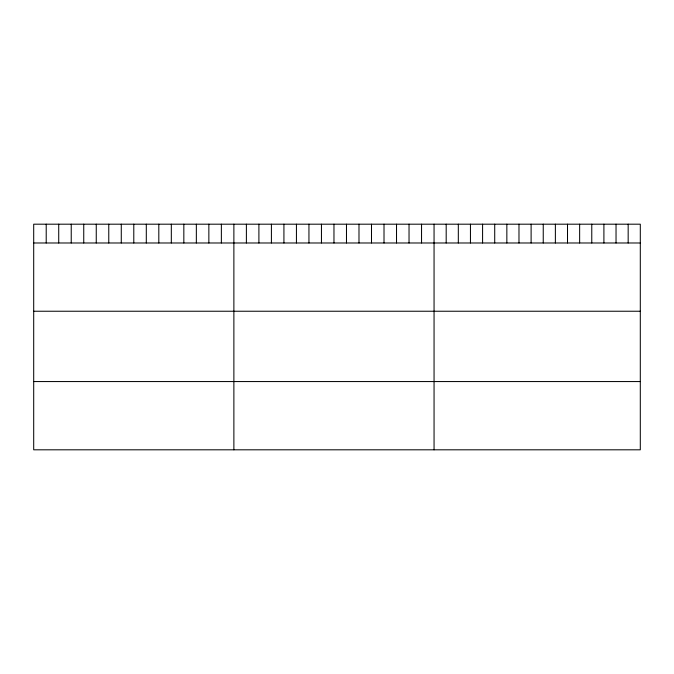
<?xml version="1.0" encoding="UTF-8"?>
<svg xmlns="http://www.w3.org/2000/svg" width="674" height="674" viewBox="0 0 674 674"><rect width="100%" height="100%" fill="white"/><g stroke="black" fill="none" stroke-linecap="round" stroke-linejoin="round"><path stroke-width="1.01" d="M640.3 242.985L640.3 449.811L33.7 449.811L33.7 224.189L640.3 224.189L640.3 242.985L33.7 242.985M33.7 311.236L640.3 311.236M33.7 381.56L640.3 381.56M628.168 224.189L628.168 242.985M616.036 224.189L616.036 242.985M603.904 224.189L603.904 242.985M591.772 224.189L591.772 242.985M579.64 224.189L579.64 242.985M567.508 224.189L567.508 242.985M555.376 224.189L555.376 242.985M543.244 224.189L543.244 242.985M531.112 224.189L531.112 242.985M518.98 224.189L518.98 242.985M506.848 224.189L506.848 242.985M494.716 224.189L494.716 242.985M482.584 224.189L482.584 242.985M470.452 224.189L470.452 242.985M458.32 224.189L458.32 242.985M446.188 224.189L446.188 242.985M434.056 224.189L434.056 449.811M421.545 224.189L421.545 242.985M409.034 224.189L409.034 242.985M396.523 224.189L396.523 242.985M384.012 224.189L384.012 242.985M371.5 224.189L371.5 242.985M358.989 224.189L358.989 242.985M346.478 224.189L346.478 242.985M333.967 224.189L333.967 242.985M321.456 224.189L321.456 242.985M308.945 224.189L308.945 242.985M296.434 224.189L296.434 242.985M283.923 224.189L283.923 242.985M271.411 224.189L271.411 242.985M258.9 224.189L258.9 242.985M246.389 224.189L246.389 242.985M233.878 224.189L233.878 449.811M221.367 224.189L221.367 242.985M208.856 224.189L208.856 242.985M196.345 224.189L196.345 242.985M183.833 224.189L183.833 242.985M171.322 224.189L171.322 242.985M158.811 224.189L158.811 242.985M146.3 224.189L146.3 242.985M133.789 224.189L133.789 242.985M121.278 224.189L121.278 242.985M108.767 224.189L108.767 242.985M96.256 224.189L96.256 242.985M83.745 224.189L83.745 242.985M71.233 224.189L71.233 242.985M58.722 224.189L58.722 242.985M46.211 224.189L46.211 242.985"/></g></svg>
